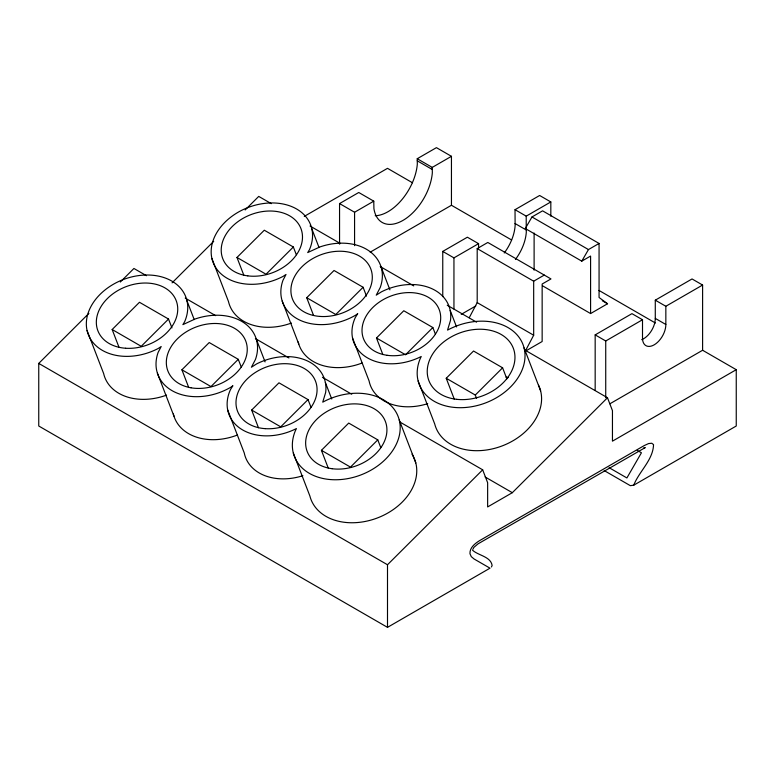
<?xml version="1.0" encoding="UTF-8"?>
<svg xmlns="http://www.w3.org/2000/svg" width="775" height="775" viewBox="0 0 775 775"><rect width="100%" height="100%" fill="white"/><g stroke="black" fill="none" stroke-linecap="round" stroke-linejoin="round"><path stroke-width="1.16" d="M491.447 566.961L492.125 565.45C490.73 556.489 478.136 555.51 472.517 550.173M472.924 549.252L473.903 547.353L478.068 543.827L645.265 447.582L643.618 447.979M469.253 317.692L477.197 302.618L477.197 248.591L487.804 242.468L550.967 278.932L542.151 284.018L542.151 341.513L526.196 350.726M525.731 350.3L533.675 335.226L533.675 281.199L477.197 248.591M531.979 216.961L525.295 228.538L581.773 261.146L590.589 256.06L590.589 313.555L607.542 303.761L599.065 297.474L599.065 243.447L542.587 210.839L531.979 216.961L588.458 249.569L599.065 243.447M581.773 261.146L588.458 249.569M604.161 470.561L630.327 485.663L633.747 485.189C639.036 471.462 653.16 459.924 653.538 444.637L651.785 443.242L648.617 443.552L644.267 445.557L479.483 540.688C474.901 543.566 469.573 547.731 469.979 553.747L471.287 556.644L474.048 558.969L490.003 568.172L387.5 627.353L38.75 426.008L38.75 363.407L88.883 313.391M120.319 282.032L133.92 268.47L146.485 275.716M118.972 347.21L112.162 329.52L139.471 302.279L168.533 319.058L171.943 327.903M172.069 282.865L213.706 241.325M245.142 209.967L258.734 196.404L271.308 203.66M168.533 319.058L141.224 346.299L112.162 329.52M243.796 275.144L236.976 257.455L264.285 230.214L293.347 246.993L296.331 254.733M293.347 246.993L266.038 274.234L236.976 257.455M188.722 387.481L181.912 369.791L209.221 342.55L238.283 359.329L241.267 367.069M238.283 359.329L210.974 386.57L181.912 369.791M313.546 315.415L306.726 297.726L334.035 270.485L363.097 287.263L366.507 296.108M363.097 287.263L335.788 314.505L306.726 297.726M258.472 427.752L251.662 410.062L278.971 382.821L308.033 399.6L311.017 407.33M308.033 399.6L280.724 426.841L251.662 410.062M382.869 354.582L376.476 337.997L403.785 310.756L432.847 327.534L435.405 334.161M432.847 327.534L405.538 354.776L376.476 337.997M328.222 468.022L321.412 450.333L348.721 423.082L377.783 439.861L380.767 447.601M377.783 439.861L350.474 467.112L321.412 450.333M454.324 399.27L446.226 378.268L473.535 351.027L502.597 367.805L506.86 378.859M476.567 398.36L475.288 395.047L502.597 367.805M387.5 627.353L387.5 564.752L482.67 469.815L399.929 422.046M482.67 469.815L487.64 482.709L487.64 506.937L512.323 492.687L607.484 397.749L524.752 349.98M304.275 216.38L387.5 168.33L412.484 182.764M339.557 244.164L339.557 203.573L358.757 192.491L373.773 201.161L373.918 208.62A41.685 24.064 -60 0 0 403.92 219.838A41.685 24.064 -60 0 0 432.334 172.815L432.247 167.4L451.447 156.318L451.447 205.259L370.198 252.166M375.207 215.731A41.685 24.064 -60 0 0 417.318 164.145L417.231 158.73L436.432 147.647L451.447 156.318M339.557 203.573L354.572 212.243L373.773 201.161M442.757 296.631L442.757 251.41L467.373 237.208L478.562 243.66L478.562 248.271M504.254 252.979A33.945 19.598 -60 0 0 515.123 225.651L515.026 209.696L539.632 195.484L550.822 201.946L550.822 216.225M442.757 251.41L453.947 257.872L478.562 243.66M515.026 209.696L526.215 216.148L550.822 201.946M461.241 314.35L475.821 305.931M533.675 281.199L544.283 275.067M595.171 390.435L595.171 334.877L631.945 313.652L642.504 319.746L642.504 338.229A16.508 9.533 -60 0 0 654.294 344.768A16.508 9.533 -60 0 0 665.841 324.483L665.841 306.27L702.605 285.045L702.605 350.261L609.906 403.785M641.7 339.663A16.508 9.533 -60 0 0 655.282 318.389L655.282 300.177L692.046 278.952L702.605 285.045M595.171 334.877L605.73 340.981L642.504 319.746M633.747 485.189L736.25 426.008L736.25 369.685L612.453 441.159L612.453 410.643L607.484 397.749M417.231 158.73L432.247 167.4M417.231 160.803L432.247 169.473M655.282 300.177L665.841 306.27M515.026 223.51L526.215 229.962L526.312 232.112A33.945 19.598 -60 0 1 515.443 259.441M655.282 318.389L665.841 324.483M451.447 205.259L511.626 239.998M598.949 290.412L655.437 323.03M702.605 350.261L736.25 369.685M602.311 300.748L607.542 303.761M542.481 285.772L590.589 313.555M477.197 302.618L533.675 335.226M310.058 226.029L340.428 243.563M380.225 266.542L413.734 285.888M447.252 305.234L476.577 322.168M637.244 450.372L641.429 452.784L626.898 477.952L609.111 467.683M446.226 378.268L475.288 395.047M185.235 298.094L215.605 315.628M255.401 338.607L288.92 357.953M322.429 377.299L351.753 394.233M485.092 476.964L512.323 492.687M38.75 363.407L387.5 564.752M291.361 323.059A52.254 38.663 -21.1 0 1 228.46 301.456L211.895 258.463A52.254 38.663 -21.1 0 1 266.445 203.195A52.254 38.663 -21.1 0 1 309.438 249.715L307.714 252.573L319.843 246.973A52.322 38.721 -21.1 0 1 380.254 287.457L376.233 295.159L381.474 291.817A50.918 37.675 -21.1 0 1 450.459 320.492L447.553 330.102A55.577 41.123 -21.1 0 1 524.055 347.888L540.621 390.881M450.188 310.407L456.562 326.943M380.99 266.687L389.912 289.84M418.151 380.98L434.717 423.973A55.577 41.123 -21.1 0 0 501.677 446.1A55.577 41.123 -21.1 0 0 538.586 385.262M166.538 395.124A52.254 38.663 -21.1 0 1 103.637 373.521L87.071 330.528A52.254 38.663 -21.1 0 1 141.631 275.261A52.254 38.663 -21.1 0 1 184.615 321.78L182.89 324.638L195.019 319.038A52.322 38.721 -21.1 0 1 255.43 359.522L251.41 367.224L256.661 363.882A50.918 37.675 -21.1 0 1 325.636 392.557L322.729 402.167A55.577 41.123 -21.1 0 1 399.232 419.953L415.797 462.946M311.812 228.79L319.038 247.525M352.518 337.929L369.084 380.922A50.918 37.675 -21.1 0 0 427.713 403.639M325.364 382.472L331.739 399.009M282.216 301.097L298.782 344.09M256.167 338.752L265.089 361.906M293.328 453.046L309.893 496.039A55.577 41.123 -21.1 0 0 379.12 517.274A55.577 41.123 -21.1 0 0 412.019 454.169M186.988 300.855L194.215 319.591M227.695 409.985L244.261 452.978A50.918 37.675 -21.1 0 0 302.889 475.705M157.393 373.162L173.958 416.156M605.73 340.981L605.73 397.74M534.111 233.033L534.111 270.165M526.215 216.148L526.215 229.962M453.947 257.872L453.947 309.041M354.572 212.243L354.572 245.665M524.055 347.888A55.577 41.123 -21.1 0 1 467.238 407.33A55.577 41.123 -21.1 0 1 420.147 358.777L421.222 356.51A50.918 37.675 -21.1 0 1 367.166 357.711A50.918 37.675 -21.1 0 1 355.318 317.498L357.73 313.662L355.744 315.105A52.322 38.721 -21.1 0 1 299.576 320.017A52.322 38.721 -21.1 0 1 282.952 280.337L286.014 274.466L283.117 276.375A52.254 38.663 -21.1 0 1 211.895 258.463M506.056 377.154A45.212 33.451 -21.1 0 1 508.4 377.599M362.061 363.029A52.322 38.721 -21.1 0 1 298.181 341.93M399.232 419.953A55.577 41.123 -21.1 0 1 342.414 479.396A55.577 41.123 -21.1 0 1 295.323 430.842L296.408 428.575A50.918 37.675 -21.1 0 1 242.352 429.776A50.918 37.675 -21.1 0 1 230.495 389.554L232.907 385.718L230.921 387.171A52.322 38.721 -21.1 0 1 174.763 392.082A52.322 38.721 -21.1 0 1 158.129 352.402L161.19 346.532L158.294 348.44A52.254 38.663 -21.1 0 1 87.071 330.528M237.237 435.095A52.322 38.721 -21.1 0 1 173.368 413.995M247.816 275.871A41.889 31 -21.1 0 0 301.901 231.735A41.889 31 -21.1 0 0 235.833 223.278A41.889 31 -21.1 0 0 247.816 275.871M456.746 399.328A45.212 33.451 -21.1 0 0 514.183 350.978A45.212 33.451 -21.1 0 0 442.38 343.005A45.212 33.451 -21.1 0 0 456.746 399.328M265.166 428.653A41.782 30.923 -21.1 0 0 315.919 382.317A41.782 30.923 -21.1 0 0 248.504 377.716A41.782 30.923 -21.1 0 0 265.166 428.653M191.008 387.8A41.714 30.874 -21.1 0 0 246.954 345.573A41.714 30.874 -21.1 0 0 182.387 334.509A41.714 30.874 -21.1 0 0 191.008 387.8M125.608 348.246A41.957 31.048 -21.1 0 0 176.584 301.737A41.957 31.048 -21.1 0 0 108.907 297.096A41.957 31.048 -21.1 0 0 125.608 348.246M332.088 468.72A41.889 31 -21.1 0 0 386.367 424.739A41.889 31 -21.1 0 0 320.395 416.039A41.889 31 -21.1 0 0 332.088 468.72M319.968 316.433A41.957 31.048 -21.1 0 0 371.206 270.097A41.957 31.048 -21.1 0 0 303.635 265.157A41.957 31.048 -21.1 0 0 319.968 316.433M387.074 355.289A40.552 30.012 -21.1 0 0 440.248 313.207A40.552 30.012 -21.1 0 0 376.737 304.003A40.552 30.012 -21.1 0 0 387.074 355.289"/></g></svg>
